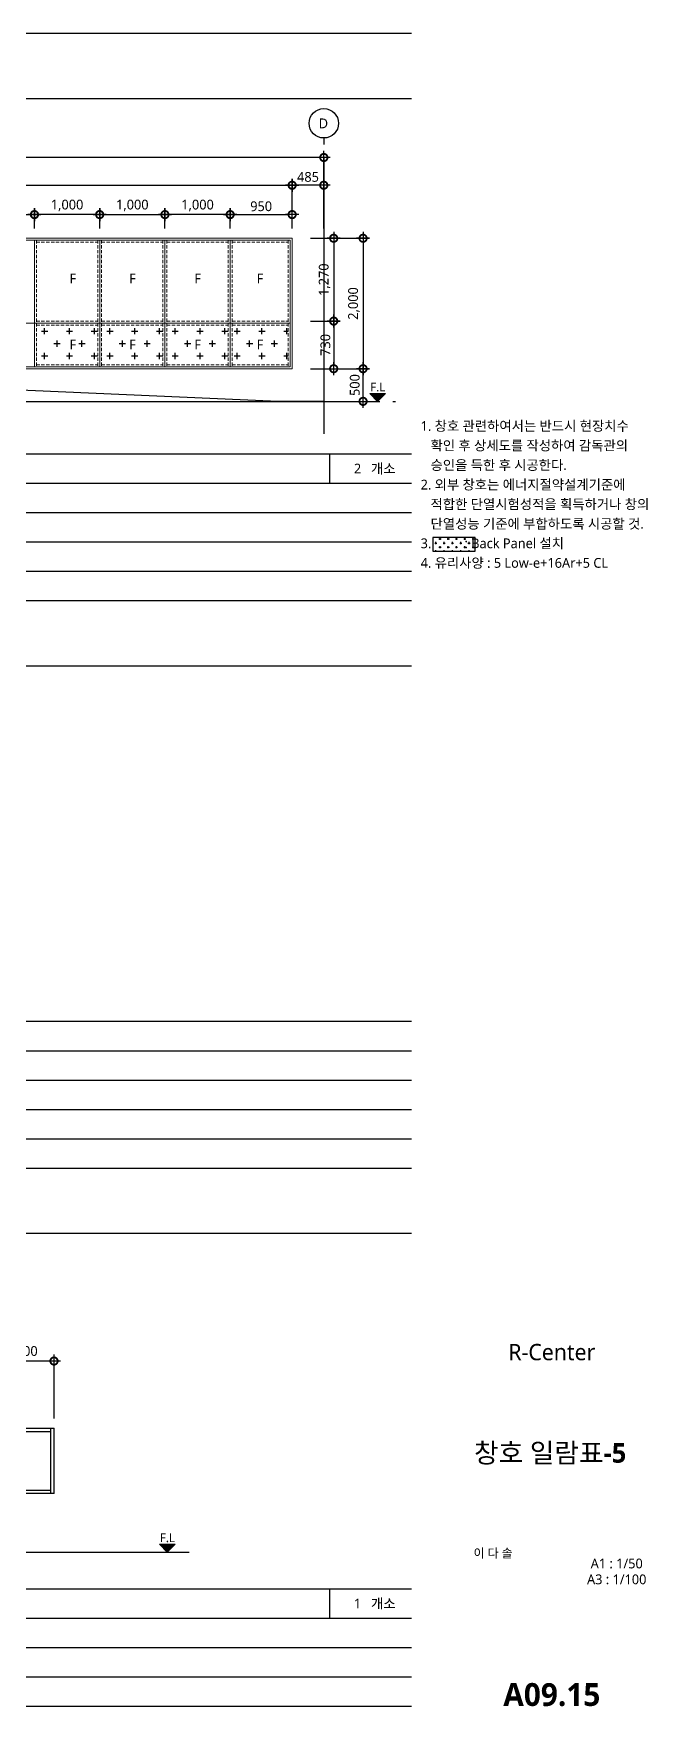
# Model space of a CAD drawing. Header units: millimetres. Extents: x -3 to 459584, y -660938 to -11738.
# Drawn here: x 196755 to 206167, y -145984 to -120334 of the extents above; entities that cross this region are included whole.
import ezdxf
from ezdxf.enums import TextEntityAlignment as Align

# ---------------------------------------------------------------- set-up
doc = ezdxf.new("R2010")
doc.units = ezdxf.units.MM
doc.header["$LTSCALE"] = 200
for name, pattern in [('C10', [102.1, 100, -1, 0.1, -1]), ('CEN-GAUN', [32.2, 30, -1, 0.2, -1]), ('HIDDEN', [0.375, 0.25, -0.125])]:
    doc.linetypes.add(name, pattern=pattern)
doc.layers.get('DEFPOINTS').update_dxf_attribs({"color": 137})
for name, color, linetype in [('3TXT', 3, 'Continuous'), ('A-GRID', 1, 'C10'), ('A-TAG-2', 4, 'Continuous'), ('backpanel', 252, 'Continuous'), ('CEN', 1, 'CEN-GAUN'), ('DIM', 7, 'Continuous'), ('ELE-7', 7, 'Continuous'), ('ELE3', 3, 'Continuous'), ('ELE6', 6, 'Continuous'), ('FUR', 4, 'Continuous'), ('SHT', 5, 'Continuous'), ('TEX', 3, 'Continuous'), ('TEXT', 3, 'Continuous'), ('TITLE', 7, 'Continuous'), ('판넬메지', 8, 'Continuous')]:
    doc.layers.add(name, color=color, linetype=linetype)
doc.layers.add('WIN', color=4, linetype='Continuous', lineweight=0)
doc.styles.add('S1', font='malgun.ttf')
doc.styles.add('맑은고딕', font='malgun.ttf')
doc.styles.add('맑은고딕B', font='malgunbd.ttf')
doc.styles.add('스타일1', font='malgun.ttf')
doc.dimstyles.new('CJA-50', dxfattribs={"dimscale": 50, "dimtxt": 3, "dimasz": 1, "dimexe": 2, "dimexo": 3, "dimgap": 1, "dimtad": 1, "dimdec": 0, "dimzin": 1, "dimdsep": 46, "dimlunit": 6, "dimtxsty": 'S1', "dimblk": 'GAUN-DOT', "dimcen": -2, "dimdle": 2, "dimclrd": 256, "dimclre": 256, "dimclrt": 3, "dimadec": 0, "dimazin": 0, "dimtfac": 1, "dimtdec": 0, "dimtix": 1, "dimtmove": 2, "dimatfit": 3, "dimldrblk": 'DOTSMALL', "dimfxl": 1, "dimtolj": 1, "dimtzin": 1, "dimarcsym": 0})

# ---------------------------------------------------------------- blocks, each defined once
blk = doc.blocks.new('TITLE')
at = {"layer": 'TITLE', "style": '스타일1'}
for tag, height, p in [('동명칭', 6, (776.77, -457.26)), ('SCALE-A1', 3, (797.5, -522)), ('SCALE-A3', 3, (797.5, -527)), ('DATA', 3, (797.5, -540))]:
    blk.add_attdef(tag, text='', height=height, dxfattribs=at).set_placement(p, align=Align.MIDDLE)
for tag, height, p in [('TITLE1', 6, (776.5, -479.4)), ('TITLE4', 6, (776.5, -484.39)), ('TITLE2', 6, (776.5, -489)), ('TITLE5', 6, (776.5, -493.99)), ('TITLE3', 6, (776.5, -498.7)), ('NAME-1', 3, (760.16, -517.5)), ('NAME-2', 3, (760.16, -526.5)), ('A0.00', 7, (776.5, -561))]:
    blk.add_attdef(tag, text='', height=height, dxfattribs=at).set_placement(p, align=Align.MIDDLE_CENTER)
blk = doc.blocks.new('A$C2D6C597E')
at = {"layer": 'TEXT', "style": 'S1'}
for s, p in [('1. 창호 관련하여서는 반드시 현장치수', (139, -771)), ('   확인 후 상세도를 작성하여 감독관의', (139, -1071)), ('   승인을 득한 후 시공한다.', (139, -1371)), ('2. 외부 창호는 에너지절약설계기준에', (139, -1671)), ('   적합한 단열시험성적을 획득하거나 창의', (139, -1971)), ('   단열성능 기준에 부합하도록 시공할 것.', (139, -2271))]:
    blk.add_text(s, height=150, dxfattribs=at).set_placement(p, align=Align.BOTTOM_LEFT)
blk = doc.blocks.new('B-AW-4')
at = {"layer": 'backpanel'}
h = blk.add_hatch(dxfattribs=at)
h.set_pattern_fill('CROSS', color=256, scale=30)
h.set_pattern_definition([(0, (22000, 70), (190.5, 190.5), [95.25, -285.75]), (90, (22047.62, 22.38), (-190.5, 190.5), [95.25, -285.75])])
h.paths.add_polyline_path([(24005, 1170), (23065, 1170), (23065, 560), (24005, 560)])
h = blk.add_hatch(dxfattribs=at)
h.set_pattern_fill('CROSS', color=256, scale=30)
h.set_pattern_definition([(0, (23000, 70), (190.5, 190.5), [95.25, -285.75]), (90, (23047.62, 22.38), (-190.5, 190.5), [95.25, -285.75])])
h.paths.add_polyline_path([(25005, 1170), (24065, 1170), (24065, 560), (25005, 560)])
h = blk.add_hatch(dxfattribs=at)
h.set_pattern_fill('CROSS', color=256, scale=30)
h.set_pattern_definition([(0, (24000, 70), (190.5, 190.5), [95.25, -285.75]), (90, (24047.62, 22.37), (-190.5, 190.5), [95.25, -285.75])])
h.paths.add_polyline_path([(26005, 1170), (25065, 1170), (25065, 560), (26005, 560)])
h = blk.add_hatch(dxfattribs=at)
h.set_pattern_fill('CROSS', color=256, scale=30)
h.set_pattern_definition([(0, (24950, 70), (190.5, 190.5), [95.25, -285.75]), (90, (24997.62, 22.37), (-190.5, 190.5), [95.25, -285.75])])
h.paths.add_polyline_path([(26925, 1170), (26015, 1170), (26015, 560), (26925, 560)])
at = {"layer": 'WIN', "color": 6}
for p, q in [((-880, 2470), (26955, 2470)), ((23035, 2470), (23035, 530)), ((24035, 2470), (24035, 530)), ((25035, 2470), (25035, 530)), ((26035, 2470), (26035, 530)), ((26955, 2470), (26955, 530)), ((-880, 1200), (26955, 1200)), ((-880, 530), (26955, 530))]:
    blk.add_line(p, q, dxfattribs=at)
at = {"layer": 'WIN', "color": 251, "linetype": 'HIDDEN'}
for p, q in [((23065, 2470), (23065, 530)), ((23065, 2440), (24005, 2440)), ((24005, 2470), (24005, 530)), ((24065, 2470), (24065, 530)), ((24065, 2440), (25005, 2440)), ((25005, 2470), (25005, 530)), ((25065, 2470), (25065, 530)), ((25065, 2440), (26005, 2440)), ((26005, 2470), (26005, 530)), ((26065, 2470), (26065, 530)), ((26065, 2440), (26925, 2440)), ((26925, 2470), (26925, 530)), ((23065, 1230), (24005, 1230)), ((23065, 1170), (24005, 1170)), ((24065, 1230), (25005, 1230)), ((24065, 1170), (25005, 1170)), ((25065, 1230), (26005, 1230)), ((25065, 1170), (26005, 1170)), ((26065, 1230), (26925, 1230)), ((26065, 1170), (26925, 1170)), ((23065, 560), (24005, 560)), ((24065, 560), (25005, 560)), ((25065, 560), (26005, 560)), ((26065, 560), (26925, 560))]:
    blk.add_line(p, q, dxfattribs=at)
at = {"layer": 'WIN', "color": 6}
blk.add_lwpolyline([(-910, 2500), (26985, 2500), (26985, 500), (-910, 500)], close=True, dxfattribs=at)
blk = doc.blocks.new('GAUN-DOT')
at = {"linetype": 'ByBlock'}
for p, q in [((2, 0), (-2, 0)), ((0, -2), (0, 2))]:
    blk.add_line(p, q, dxfattribs=at)
at = {"const_width": 2.25}
blk.add_lwpolyline([(0, 0.28125, 1), (0, -0.28125, 1)], format="xyb", close=True, dxfattribs=at)
blk = doc.blocks.new('*D52')
at = {"layer": 'DEFPOINTS', "color": 0, "transparency": 16777216}
for p in [(200720, -122661), (172825, -123474), (200720, -123474)]:
    blk.add_point(p, dxfattribs=at)
at = {"layer": 'DIM', "lineweight": -2, "transparency": 16777216}
for p, q in [((172825, -123324), (172825, -122561)), ((200720, -123324), (200720, -122561)), ((172875, -122661), (200670, -122661))]:
    blk.add_line(p, q, dxfattribs=at)
at = {"layer": 'DIM', "lineweight": -2, "transparency": 16777216, "xscale": 50, "yscale": 50, "zscale": 50, "rotation": 180}
blk.add_blockref('GAUN-DOT', (172825, -122661), dxfattribs=at)
at = {"layer": 'DIM', "lineweight": -2, "transparency": 16777216, "xscale": 50, "yscale": 50, "zscale": 50}
blk.add_blockref('GAUN-DOT', (200720, -122661), dxfattribs=at)
at = {"layer": 'DIM', "color": 3, "transparency": 16777216, "insert": (186773, -122521), "char_height": 150, "attachment_point": 5, "style": 'S1'}
blk.add_mtext('\\A1;27,895', dxfattribs=at)
blk = doc.blocks.new('_DotSmall')
at = {"color": 0, "linetype": 'ByBlock', "const_width": 0.5}
blk.add_lwpolyline([(-0.0625, 0, 1), (0.0625, 0, 1)], format="xyb", close=True, dxfattribs=at)
blk = doc.blocks.new('*D55')
at = {"layer": 'DEFPOINTS', "color": 0, "transparency": 16777216}
for p in [(200720, -122661), (200720, -123474), (201205, -123474)]:
    blk.add_point(p, dxfattribs=at)
at = {"layer": 'DIM', "lineweight": -2, "transparency": 16777216}
for p, q in [((200720, -123324), (200720, -122561)), ((201205, -123324), (201205, -122561)), ((201155, -122661), (200770, -122661))]:
    blk.add_line(p, q, dxfattribs=at)
at = {"layer": 'DIM', "lineweight": -2, "transparency": 16777216, "xscale": 50, "yscale": 50, "zscale": 50, "rotation": 180}
blk.add_blockref('GAUN-DOT', (200720, -122661), dxfattribs=at)
at = {"layer": 'DIM', "lineweight": -2, "transparency": 16777216, "xscale": 50, "yscale": 50, "zscale": 50}
blk.add_blockref('GAUN-DOT', (201205, -122661), dxfattribs=at)
at = {"layer": 'DIM', "color": 3, "transparency": 16777216, "insert": (200963, -122534), "char_height": 150, "attachment_point": 5, "style": 'S1'}
blk.add_mtext('\\A1;485', dxfattribs=at)
blk = doc.blocks.new('*D71')
at = {"layer": 'DEFPOINTS', "color": 0, "transparency": 16777216}
for p in [(198770, -123111), (197770, -123474), (198770, -123474)]:
    blk.add_point(p, dxfattribs=at)
at = {"layer": 'DIM', "lineweight": -2, "transparency": 16777216}
for p, q in [((197770, -123324), (197770, -123011)), ((197820, -123111), (198720, -123111)), ((198770, -123324), (198770, -123011))]:
    blk.add_line(p, q, dxfattribs=at)
at = {"layer": 'DIM', "lineweight": -2, "transparency": 16777216, "xscale": 50, "yscale": 50, "zscale": 50, "rotation": 180}
blk.add_blockref('GAUN-DOT', (197770, -123111), dxfattribs=at)
at = {"layer": 'DIM', "lineweight": -2, "transparency": 16777216, "xscale": 50, "yscale": 50, "zscale": 50}
blk.add_blockref('GAUN-DOT', (198770, -123111), dxfattribs=at)
at = {"layer": 'DIM', "color": 3, "transparency": 16777216, "insert": (198270, -122971), "char_height": 150, "attachment_point": 5, "style": 'S1'}
blk.add_mtext('\\A1;1,000', dxfattribs=at)
blk = doc.blocks.new('*D72')
at = {"layer": 'DEFPOINTS', "color": 0, "transparency": 16777216}
for p in [(198770, -123111), (198770, -123474), (199770, -123474)]:
    blk.add_point(p, dxfattribs=at)
at = {"layer": 'DIM', "lineweight": -2, "transparency": 16777216}
for p, q in [((198770, -123324), (198770, -123011)), ((199720, -123111), (198820, -123111)), ((199770, -123324), (199770, -123011))]:
    blk.add_line(p, q, dxfattribs=at)
at = {"layer": 'DIM', "lineweight": -2, "transparency": 16777216, "xscale": 50, "yscale": 50, "zscale": 50, "rotation": 180}
blk.add_blockref('GAUN-DOT', (198770, -123111), dxfattribs=at)
at = {"layer": 'DIM', "lineweight": -2, "transparency": 16777216, "xscale": 50, "yscale": 50, "zscale": 50}
blk.add_blockref('GAUN-DOT', (199770, -123111), dxfattribs=at)
at = {"layer": 'DIM', "color": 3, "transparency": 16777216, "insert": (199270, -122971), "char_height": 150, "attachment_point": 5, "style": 'S1'}
blk.add_mtext('\\A1;1,000', dxfattribs=at)
blk = doc.blocks.new('*D77')
at = {"layer": 'DEFPOINTS', "color": 0, "transparency": 16777216}
for p in [(196770, -123111), (196770, -123474), (197770, -123474)]:
    blk.add_point(p, dxfattribs=at)
at = {"layer": 'DIM', "lineweight": -2, "transparency": 16777216}
for p, q in [((196770, -123324), (196770, -123011)), ((197720, -123111), (196820, -123111)), ((197770, -123324), (197770, -123011))]:
    blk.add_line(p, q, dxfattribs=at)
at = {"layer": 'DIM', "lineweight": -2, "transparency": 16777216, "xscale": 50, "yscale": 50, "zscale": 50, "rotation": 180}
blk.add_blockref('GAUN-DOT', (196770, -123111), dxfattribs=at)
at = {"layer": 'DIM', "lineweight": -2, "transparency": 16777216, "xscale": 50, "yscale": 50, "zscale": 50}
blk.add_blockref('GAUN-DOT', (197770, -123111), dxfattribs=at)
at = {"layer": 'DIM', "color": 3, "transparency": 16777216, "insert": (197270, -122971), "char_height": 150, "attachment_point": 5, "style": 'S1'}
blk.add_mtext('\\A1;1,000', dxfattribs=at)
blk = doc.blocks.new('*D78')
at = {"layer": 'DEFPOINTS', "color": 0, "transparency": 16777216}
for p in [(196770, -123111), (195770, -123474), (196770, -123474)]:
    blk.add_point(p, dxfattribs=at)
at = {"layer": 'DIM', "lineweight": -2, "transparency": 16777216}
for p, q in [((195770, -123324), (195770, -123011)), ((195820, -123111), (196720, -123111)), ((196770, -123324), (196770, -123011))]:
    blk.add_line(p, q, dxfattribs=at)
at = {"layer": 'DIM', "lineweight": -2, "transparency": 16777216, "xscale": 50, "yscale": 50, "zscale": 50, "rotation": 180}
blk.add_blockref('GAUN-DOT', (195770, -123111), dxfattribs=at)
at = {"layer": 'DIM', "lineweight": -2, "transparency": 16777216, "xscale": 50, "yscale": 50, "zscale": 50}
blk.add_blockref('GAUN-DOT', (196770, -123111), dxfattribs=at)
at = {"layer": 'DIM', "color": 3, "transparency": 16777216, "insert": (196270, -122971), "char_height": 150, "attachment_point": 5, "style": 'S1'}
blk.add_mtext('\\A1;1,000', dxfattribs=at)
blk = doc.blocks.new('*D81')
at = {"layer": 'DEFPOINTS', "color": 0, "transparency": 16777216}
for p in [(200720, -123111), (199770, -123474), (200720, -123474)]:
    blk.add_point(p, dxfattribs=at)
at = {"layer": 'DIM', "lineweight": -2, "transparency": 16777216}
for p, q in [((199770, -123324), (199770, -123011)), ((199820, -123111), (200670, -123111)), ((200720, -123324), (200720, -123011))]:
    blk.add_line(p, q, dxfattribs=at)
at = {"layer": 'DIM', "lineweight": -2, "transparency": 16777216, "xscale": 50, "yscale": 50, "zscale": 50, "rotation": 180}
blk.add_blockref('GAUN-DOT', (199770, -123111), dxfattribs=at)
at = {"layer": 'DIM', "lineweight": -2, "transparency": 16777216, "xscale": 50, "yscale": 50, "zscale": 50}
blk.add_blockref('GAUN-DOT', (200720, -123111), dxfattribs=at)
at = {"layer": 'DIM', "color": 3, "transparency": 16777216, "insert": (200245, -122984), "char_height": 150, "attachment_point": 5, "style": 'S1'}
blk.add_mtext('\\A1;950', dxfattribs=at)
blk = doc.blocks.new('*D82')
at = {"layer": 'DEFPOINTS', "color": 0, "transparency": 16777216}
for p in [(200850, -123474), (200850, -125474), (201807, -125474)]:
    blk.add_point(p, dxfattribs=at)
at = {"layer": 'DIM', "lineweight": -2, "transparency": 16777216}
for p, q in [((201000, -123474), (201907, -123474)), ((201807, -123524), (201807, -125424)), ((201000, -125474), (201907, -125474))]:
    blk.add_line(p, q, dxfattribs=at)
at = {"layer": 'DIM', "lineweight": -2, "transparency": 16777216, "xscale": 50, "yscale": 50, "zscale": 50}
for p, rotation in [((201807, -123474), 90), ((201807, -125474), 270)]:
    blk.add_blockref('GAUN-DOT', p, dxfattribs=dict(at, rotation=rotation))
at = {"layer": 'DIM', "color": 3, "transparency": 16777216, "insert": (201667, -124474), "char_height": 150, "attachment_point": 5, "rotation": 90, "style": 'S1'}
blk.add_mtext('\\A1;2,000', dxfattribs=at)
blk = doc.blocks.new('*D83')
at = {"layer": 'DEFPOINTS', "color": 0, "transparency": 16777216}
for p in [(200850, -124744), (200850, -125474), (201357, -125474)]:
    blk.add_point(p, dxfattribs=at)
at = {"layer": 'DIM', "lineweight": -2, "transparency": 16777216}
for p, q in [((201000, -124744), (201457, -124744)), ((201357, -124794), (201357, -125424)), ((201000, -125474), (201457, -125474))]:
    blk.add_line(p, q, dxfattribs=at)
at = {"layer": 'DIM', "lineweight": -2, "transparency": 16777216, "xscale": 50, "yscale": 50, "zscale": 50}
for p, rotation in [((201357, -124744), 90), ((201357, -125474), 270)]:
    blk.add_blockref('GAUN-DOT', p, dxfattribs=dict(at, rotation=rotation))
at = {"layer": 'DIM', "color": 3, "transparency": 16777216, "insert": (201230, -125109), "char_height": 150, "attachment_point": 5, "rotation": 90, "style": 'S1'}
blk.add_mtext('\\A1;730', dxfattribs=at)
blk = doc.blocks.new('*D84')
at = {"layer": 'DEFPOINTS', "color": 0, "transparency": 16777216}
for p in [(200850, -123474), (200850, -124744), (201357, -124744)]:
    blk.add_point(p, dxfattribs=at)
at = {"layer": 'DIM', "lineweight": -2, "transparency": 16777216}
for p, q in [((201000, -123474), (201457, -123474)), ((201357, -123524), (201357, -124694)), ((201000, -124744), (201457, -124744))]:
    blk.add_line(p, q, dxfattribs=at)
at = {"layer": 'DIM', "lineweight": -2, "transparency": 16777216, "xscale": 50, "yscale": 50, "zscale": 50}
for p, rotation in [((201357, -123474), 90), ((201357, -124744), 270)]:
    blk.add_blockref('GAUN-DOT', p, dxfattribs=dict(at, rotation=rotation))
at = {"layer": 'DIM', "color": 3, "transparency": 16777216, "insert": (201217, -124109), "char_height": 150, "attachment_point": 5, "rotation": 90, "style": 'S1'}
blk.add_mtext('\\A1;1,270', dxfattribs=at)
blk = doc.blocks.new('*D85')
at = {"layer": 'DEFPOINTS', "color": 0, "transparency": 16777216}
for p in [(200850, -125474), (201807, -125474), (200900, -125974)]:
    blk.add_point(p, dxfattribs=at)
at = {"layer": 'DIM', "lineweight": -2, "transparency": 16777216}
for p, q in [((201000, -125474), (201907, -125474)), ((201807, -125924), (201807, -125524)), ((201050, -125974), (201907, -125974))]:
    blk.add_line(p, q, dxfattribs=at)
at = {"layer": 'DIM', "lineweight": -2, "transparency": 16777216, "xscale": 50, "yscale": 50, "zscale": 50}
for p, rotation in [((201807, -125474), 90), ((201807, -125974), 270)]:
    blk.add_blockref('GAUN-DOT', p, dxfattribs=dict(at, rotation=rotation))
at = {"layer": 'DIM', "color": 3, "transparency": 16777216, "insert": (201680, -125724), "char_height": 150, "attachment_point": 5, "rotation": 90, "style": 'S1'}
blk.add_mtext('\\A1;500', dxfattribs=at)
blk = doc.blocks.new('*D344')
at = {"layer": 'DEFPOINTS', "color": 0, "transparency": 16777216}
for p in [(196070, -140687), (196070, -141717), (197070, -141717)]:
    blk.add_point(p, dxfattribs=at)
at = {"layer": 'DIM', "lineweight": -2, "transparency": 16777216}
for p, q in [((196070, -141567), (196070, -140587)), ((197020, -140687), (196120, -140687)), ((197070, -141567), (197070, -140587))]:
    blk.add_line(p, q, dxfattribs=at)
at = {"layer": 'DIM', "lineweight": -2, "transparency": 16777216, "xscale": 50, "yscale": 50, "zscale": 50, "rotation": 180}
blk.add_blockref('GAUN-DOT', (196070, -140687), dxfattribs=at)
at = {"layer": 'DIM', "lineweight": -2, "transparency": 16777216, "xscale": 50, "yscale": 50, "zscale": 50}
blk.add_blockref('GAUN-DOT', (197070, -140687), dxfattribs=at)
at = {"layer": 'DIM', "color": 3, "transparency": 16777216, "insert": (196570, -140547), "char_height": 150, "attachment_point": 5, "style": 'S1'}
blk.add_mtext('\\A1;1,000', dxfattribs=at)
blk = doc.blocks.new('*D383')
at = {"layer": 'DEFPOINTS', "color": 0, "transparency": 16777216}
for p in [(172205, -122236), (172205, -123474), (201205, -123474)]:
    blk.add_point(p, dxfattribs=at)
at = {"layer": 'DIM', "lineweight": -2, "transparency": 16777216}
for p, q in [((172205, -123324), (172205, -122136)), ((201155, -122236), (172255, -122236)), ((201205, -123324), (201205, -122136))]:
    blk.add_line(p, q, dxfattribs=at)
at = {"layer": 'DIM', "lineweight": -2, "transparency": 16777216, "xscale": 50, "yscale": 50, "zscale": 50, "rotation": 180}
blk.add_blockref('GAUN-DOT', (172205, -122236), dxfattribs=at)
at = {"layer": 'DIM', "lineweight": -2, "transparency": 16777216, "xscale": 50, "yscale": 50, "zscale": 50}
blk.add_blockref('GAUN-DOT', (201205, -122236), dxfattribs=at)
at = {"layer": 'DIM', "color": 3, "transparency": 16777216, "insert": (186705, -122096), "char_height": 150, "attachment_point": 5, "style": 'S1'}
blk.add_mtext('\\A1;29,000', dxfattribs=at)

msp = doc.modelspace()

# ---------------------------------------------------------------- hatches: boundary and pattern name
at = {"layer": '판넬메지'}
h = msp.add_hatch(dxfattribs=at)
h.set_pattern_fill('CROSS', color=256, scale=10)
h.set_pattern_definition([(0, (-2325, -147450), (63.5, 63.5), [31.75, -95.25]), (90, (-2309.125, -147465.875), (-63.5, 63.5), [31.75, -95.25])])
h.paths.add_polyline_path([(203523.5, -128063), (202878.2, -128063), (202878.2, -128270.5), (203523.5, -128270.5)])

# ---------------------------------------------------------------- linework, layer by layer
msp.add_lwpolyline([(202878.2, -128270.5), (203523.5, -128270.5), (203523.5, -128063), (202878.2, -128063)], close=True)
msp.add_circle((201205.3, -121711.3), 225)
at = {"layer": 'A-GRID'}
msp.add_line((188677.5, -143616.9), (199141.5, -143616.9), dxfattribs=at)
at = {"layer": 'A-TAG-2', "color": 7}
for p, q in [((202547.2, -121334.1), (168197.2, -121334.1)), ((202547.2, -130034.1), (168197.2, -130034.1)), ((202547.2, -138734.1), (168197.2, -138734.1))]:
    msp.add_line(p, q, dxfattribs=at)
at = {"layer": 'CEN'}
for p, q in [((201205.3, -122236.3), (201205.3, -126472.6)), ((170305.5, -125974), (202452, -125974))]:
    msp.add_line(p, q, dxfattribs=at)
msp.add_lwpolyline([(201205.3, -125974), (200505.3, -125974), (172955.3, -124774), (170355.5, -124774)], dxfattribs=at)
at = {"layer": 'DIM'}
msp.add_lwpolyline([(201205.3, -121936.3), (201205.3, -122036.3)], dxfattribs=at)
at = {"layer": 'ELE-7'}
for p, q in [((202028.9, -125974), (201908.9, -125854)), ((201908.9, -125854), (202148.9, -125854)), ((202028.9, -125974), (202148.9, -125854)), ((202028.9, -125974), (202148.9, -125854)), ((198805.3, -143616.9), (198685.3, -143496.9)), ((198685.3, -143496.9), (198925.3, -143496.9)), ((198805.3, -143616.9), (198925.3, -143496.9)), ((198805.3, -143616.9), (198925.3, -143496.9))]:
    msp.add_line(p, q, dxfattribs=at)
for points in [[(202028.9, -125974, 0, 240, 0), (202028.9, -125854, 240, 240, 0)], [(198805.3, -143616.9, 0, 240, 0), (198805.3, -143496.9, 240, 240, 0)]]:
    msp.add_lwpolyline(points, format="xyseb", dxfattribs=at)
at = {"layer": 'ELE3'}
for p, q in [((202547.2, -120334.1), (168197.2, -120334.1)), ((202547.2, -129034.1), (168197.2, -129034.1)), ((202547.2, -137734.1), (168197.2, -137734.1))]:
    msp.add_line(p, q, dxfattribs=at)
at = {"layer": 'ELE6'}
for p, q in [((202547.2, -126784.1), (168197.2, -126784.1)), ((201290.5, -126784.1), (201290.5, -127234.1)), ((201290.5, -126784.1), (201290.5, -127234.1)), ((202547.2, -127234.1), (168197.2, -127234.1)), ((202547.2, -127684.1), (168197.2, -127684.1)), ((202547.2, -128134.1), (168197.2, -128134.1)), ((202547.2, -128584.1), (168197.2, -128584.1)), ((202547.2, -135484.1), (168197.2, -135484.1)), ((202547.2, -135934.1), (168197.2, -135934.1)), ((202547.2, -136384.1), (168197.2, -136384.1)), ((202547.2, -136834.1), (168197.2, -136834.1)), ((202547.2, -137284.1), (168197.2, -137284.1)), ((202547.2, -144184.1), (168197.2, -144184.1)), ((201290.5, -144184.1), (201290.5, -144634.1)), ((202547.2, -144634.1), (168197.2, -144634.1)), ((202547.2, -145084.1), (168197.2, -145084.1)), ((202547.2, -145534.1), (168197.2, -145534.1)), ((202547.2, -145984.1), (168197.2, -145984.1))]:
    msp.add_line(p, q, dxfattribs=at)
at = {"layer": 'FUR'}
for p, q in [((196070.2, -141717), (197070.2, -141717)), ((196170.2, -141767), (197020.2, -141767)), ((197020.2, -142717), (197020.2, -141717)), ((197070.2, -142717), (197070.2, -141717)), ((197070.2, -142717), (196070.2, -142717)), ((196170.2, -142667), (197020.2, -142667))]:
    msp.add_line(p, q, dxfattribs=at)

# ---------------------------------------------------------------- block references
msp.add_blockref('B-AW-4', (173735.3, -125974))
at = {"layer": 'TEXT'}
msp.add_blockref('A$C2D6C597E', (202550, -125700), dxfattribs=at)
ref = msp.add_blockref('TITLE', (165875, -147450), dxfattribs=dict(at, xscale=50, yscale=50, zscale=50))
ref.add_attrib('TITLE2', '창호 일람표-5', dxfattribs={"layer": 'SHT', "color": 4, "height": 300, "style": '맑은고딕B'}).set_placement((204675, -142095.7), align=Align.MIDDLE_CENTER)
ref.add_attrib('NAME-1', '이 다 솔', dxfattribs={"color": 3, "height": 135, "style": '맑은고딕'}).set_placement((203500, -143633.4), align=Align.MIDDLE_LEFT)
ref.add_attrib('SCALE-A1', 'A1 : 1/50', dxfattribs={"layer": 'SHT', "color": 3, "height": 150, "style": '맑은고딕'}).set_placement((205694.6, -143791.4), align=Align.MIDDLE)
ref.add_attrib('SCALE-A3', 'A3 : 1/100', dxfattribs={"layer": 'SHT', "color": 3, "height": 150, "style": '맑은고딕'}).set_placement((205694.6, -144034.6), align=Align.MIDDLE)
ref.add_attrib('A0.00', 'A09.15', dxfattribs={"layer": 'SHT', "color": 4, "height": 350, "style": '맑은고딕B'}).set_placement((204700, -145800), align=Align.MIDDLE_CENTER)

# ---------------------------------------------------------------- texts
at = {"layer": '3TXT', "color": 3, "style": '스타일1'}
for p in [(197307.6, -124164.9, 0), (198221.8, -124164.9, 0), (199221.8, -124164.9, 0), (200176.9, -124164.9, 0), (197307.6, -125177.9, 0), (198221.8, -125177.9, 0), (199221.8, -125177.9, 0), (200176.9, -125177.9, 0)]:
    msp.add_text('F', height=150, dxfattribs=at).set_placement(p)
at = {"layer": 'TEX'}
for s, height, style, p in [('D', 150, 'S1', (201127.7, -121787.2)), ('F.L', 135, '스타일1', (201918, -125821)), ('F.L', 135, '스타일1', (198694.4, -143463.9))]:
    msp.add_text(s, height=height, dxfattribs=dict(at, style=style)).set_placement(p)
at = {"layer": 'TEX', "style": 'S1'}
for s, p in [('2', (201778, -127080.1)), ('개소', (202305.1, -127080.1)), ('1', (201778, -144480.1)), ('개소', (202305.1, -144480.1)), ('개소', (202307.8, -144480.1))]:
    msp.add_text(s, height=150, dxfattribs=at).set_placement(p, align=Align.RIGHT)
at = {"layer": 'TEXT', "style": 'S1'}
for s, p in [('3.          : Back Panel 설치', (202689.2, -128270.5)), ('4. 유리사양 : 5 Low-e+16Ar+5 CL', (202689.2, -128570.5))]:
    msp.add_text(s, height=150, dxfattribs=at).set_placement(p, align=Align.BOTTOM_LEFT)
at = {"layer": 'TEXT', "style": '스타일1'}
msp.add_text('R-Center', height=250, dxfattribs=at).set_placement((204700, -140550), align=Align.MIDDLE_CENTER)

# ---------------------------------------------------------------- dimensions: what is measured, and where the dimension line sits
at = {"layer": 'DIM'}
for base, p1, p2, picture, middle in [((172205.3, -122236.3), (201205.3, -123474), (172205.3, -123474), '*D383', (186705.3, -122096.2)), ((200720.3, -122661.4), (201205.3, -123474), (200720.3, -123474), '*D55', (200962.8, -122533.9)), ((196770.3, -123111.4), (197770.3, -123474), (196770.3, -123474), '*D77', (197270.3, -122970.9)), ((198770.3, -123111.4), (199770.3, -123474), (198770.3, -123474), '*D72', (199270.3, -122970.9)), ((196070.2, -140687.1), (197070.2, -141717), (196070.2, -141717), '*D344', (196570.2, -140546.6))]:
    dim = msp.add_linear_dim(base=base, p1=p1, p2=p2, dimstyle='CJA-50', dxfattribs=at)
    dim.commit()
    dim.dimension.update_dxf_attribs({"geometry": picture, "text_midpoint": middle})
for base, p1, p2, angle, picture, middle in [((200720.3, -122661.4), (172825.3, -123474), (200720.3, -123474), 180, '*D52', (186772.8, -122521.3)), ((196770.3, -123111.4), (195770.3, -123474), (196770.3, -123474), 180, '*D78', (196270.3, -122970.9)), ((198770.3, -123111.4), (197770.3, -123474), (198770.3, -123474), 180, '*D71', (198270.3, -122970.9)), ((200720.3, -123111.4), (199770.3, -123474), (200720.3, -123474), 180, '*D81', (200245.3, -122983.9)), ((201807.3, -125474), (200850.3, -123474), (200850.3, -125474), 90, '*D82', (201667.2, -124474)), ((201357.3, -124744), (200850.3, -123474), (200850.3, -124744), 90, '*D84', (201216.8, -124109)), ((201357.3, -125474), (200850.3, -124744), (200850.3, -125474), 90, '*D83', (201229.8, -125109)), ((201807.3, -125474), (200900.3, -125974), (200850.3, -125474), 270, '*D85', (201679.8, -125724))]:
    dim = msp.add_linear_dim(base=base, p1=p1, p2=p2, angle=angle, dimstyle='CJA-50', dxfattribs=at)
    dim.commit()
    dim.dimension.update_dxf_attribs({"geometry": picture, "text_midpoint": middle})

doc.saveas('drawing.dxf')
